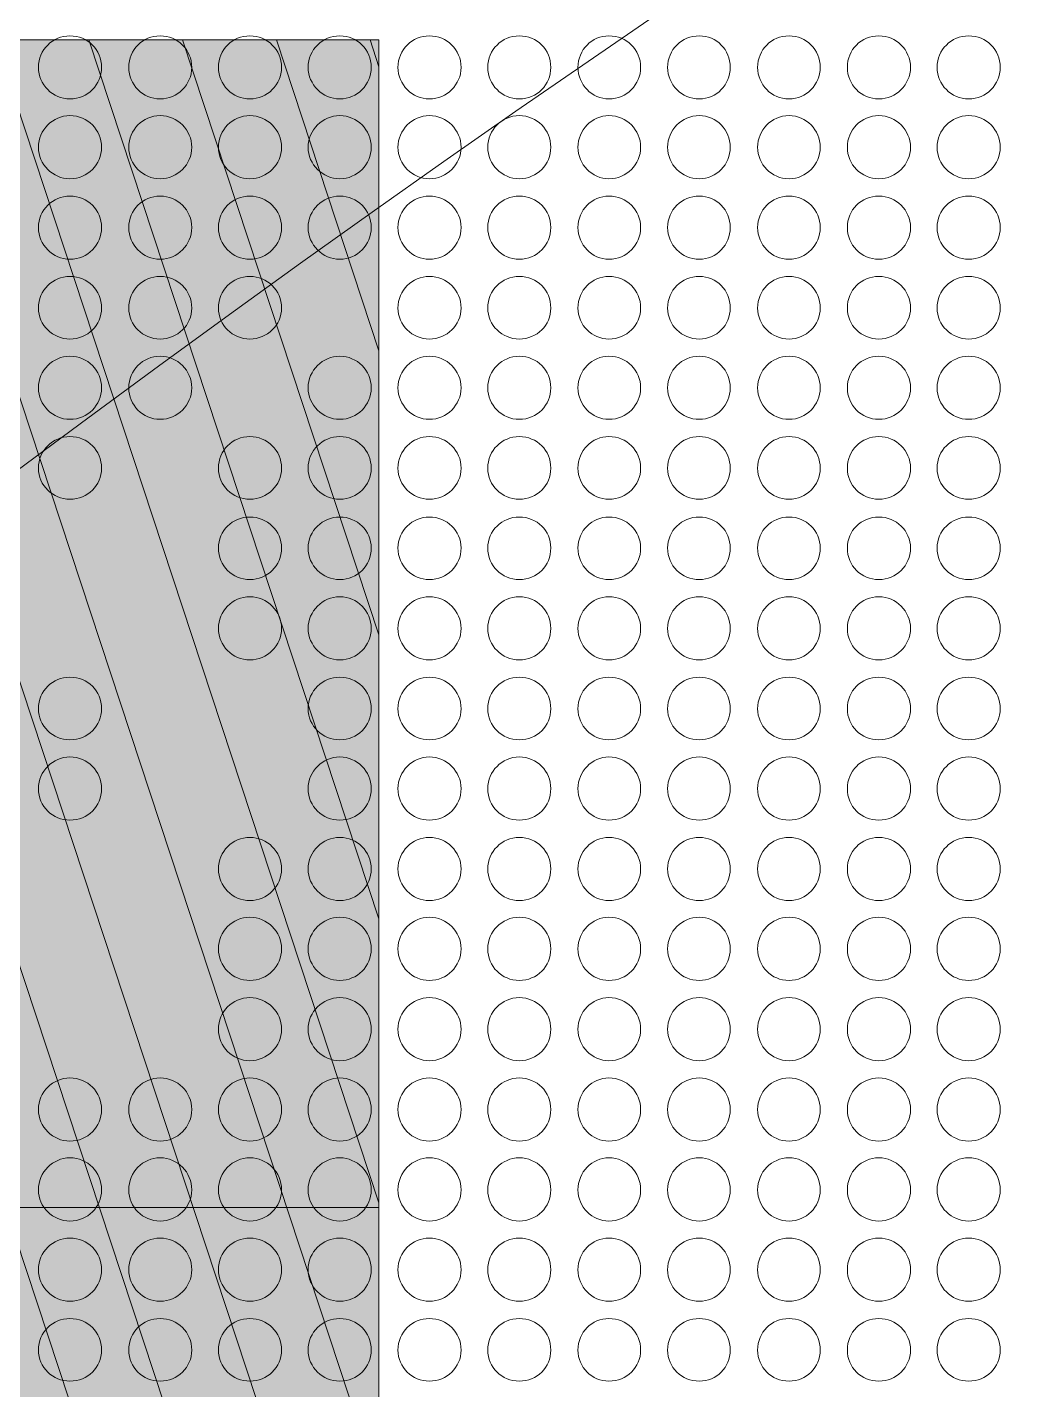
# Model space of a CAD drawing. Header units: inches. Extents: x 243 to 900, y -519 to -86.
# Drawn here: x 572.91 to 600.08, y -204.29 to -166.78 of the extents above; entities that cross this region are included whole.
import ezdxf

# ---------------------------------------------------------------- set-up
doc = ezdxf.new("R2010")
doc.units = ezdxf.units.IN
doc.header["$MEASUREMENT"] = 0
doc.layers.add('Layer 1', color=7, linetype='Continuous')

# ---------------------------------------------------------------- blocks, each defined once
blk = doc.blocks.new('block 3')
at = {"layer": 'Layer 1', "lineweight": 0}
blk.add_open_spline([(898.138, -484.267), (898.138, -494.991), (889.368, -503.763), (878.645, -503.763), (878.645, -503.763), (266.12, -503.763), (266.12, -503.763), (255.397, -503.763), (246.624, -494.991), (246.624, -484.267), (246.624, -484.267), (246.624, -108.507), (246.624, -108.507), (246.624, -97.783), (255.397, -89.011), (266.12, -89.011), (266.12, -89.011), (878.645, -89.011), (878.645, -89.011), (889.368, -89.011), (898.138, -97.783), (898.138, -108.507), (898.138, -108.507), (898.138, -484.267), (898.138, -484.267)], degree=3, knots=[0, 0, 0, 0, 1, 1, 1, 2, 2, 2, 3, 3, 3, 4, 4, 4, 5, 5, 5, 6, 6, 6, 7, 7, 7, 8, 8, 8, 8], dxfattribs=at)
blk = doc.blocks.new('block 2')
at = {"layer": 'Layer 1'}
blk.add_blockref('block 3', (0, 0), dxfattribs=at)
blk = doc.blocks.new('block 161')
at = {"layer": 'Layer 1', "lineweight": 0}
for points in [[(574.961, -167.885), (574.961, -168.358), (574.578, -168.754), (574.091, -168.754), (573.618, -168.754), (573.222, -168.358), (573.222, -167.885), (573.222, -167.399), (573.618, -167.017), (574.091, -167.017), (574.578, -167.017), (574.961, -167.399), (574.961, -167.885)], [(577.447, -167.885), (577.447, -168.358), (577.053, -168.754), (576.577, -168.754), (576.088, -168.754), (575.71, -168.358), (575.71, -167.885), (575.71, -167.399), (576.088, -167.017), (576.577, -167.017), (577.053, -167.017), (577.447, -167.399), (577.447, -167.885)], [(579.921, -167.885), (579.921, -168.358), (579.525, -168.754), (579.049, -168.754), (578.562, -168.754), (578.182, -168.358), (578.182, -167.885), (578.182, -167.399), (578.562, -167.017), (579.049, -167.017), (579.525, -167.017), (579.921, -167.399), (579.921, -167.885)], [(582.391, -167.885), (582.391, -168.358), (581.997, -168.754), (581.524, -168.754), (581.048, -168.754), (580.651, -168.358), (580.651, -167.885), (580.651, -167.399), (581.048, -167.017), (581.524, -167.017), (581.997, -167.017), (582.391, -167.399), (582.391, -167.885)], [(584.865, -167.885), (584.865, -168.358), (584.466, -168.754), (583.993, -168.754), (583.522, -168.754), (583.123, -168.358), (583.123, -167.885), (583.123, -167.399), (583.522, -167.017), (583.993, -167.017), (584.466, -167.017), (584.865, -167.399), (584.865, -167.885)], [(587.334, -167.885), (587.334, -168.358), (586.954, -168.754), (586.465, -168.754), (585.991, -168.754), (585.597, -168.358), (585.597, -167.885), (585.597, -167.399), (585.991, -167.017), (586.465, -167.017), (586.954, -167.017), (587.334, -167.399), (587.334, -167.885)], [(589.809, -167.885), (589.809, -168.358), (589.423, -168.754), (588.937, -168.754), (588.466, -168.754), (588.083, -168.358), (588.083, -167.885), (588.083, -167.399), (588.466, -167.017), (588.937, -167.017), (589.423, -167.017), (589.809, -167.399), (589.809, -167.885)], [(592.276, -167.885), (592.276, -168.358), (591.901, -168.754), (591.425, -168.754), (590.935, -168.754), (590.552, -168.358), (590.552, -167.885), (590.552, -167.399), (590.935, -167.017), (591.425, -167.017), (591.901, -167.017), (592.276, -167.399), (592.276, -167.885)], [(594.753, -167.885), (594.753, -168.358), (594.37, -168.754), (593.897, -168.754), (593.41, -168.754), (593.03, -168.358), (593.03, -167.885), (593.03, -167.399), (593.41, -167.017), (593.897, -167.017), (594.37, -167.017), (594.753, -167.399), (594.753, -167.885)], [(597.241, -167.885), (597.241, -168.358), (596.844, -168.754), (596.369, -168.754), (595.88, -168.754), (595.501, -168.358), (595.501, -167.885), (595.501, -167.399), (595.88, -167.017), (596.369, -167.017), (596.844, -167.017), (597.241, -167.399), (597.241, -167.885)], [(599.71, -167.885), (599.71, -168.358), (599.33, -168.754), (598.841, -168.754), (598.367, -168.754), (597.971, -168.358), (597.971, -167.885), (597.971, -167.399), (598.367, -167.017), (598.841, -167.017), (599.33, -167.017), (599.71, -167.399), (599.71, -167.885)]]:
    blk.add_open_spline(points, degree=3, knots=[0, 0, 0, 0, 1, 1, 1, 2, 2, 2, 3, 3, 3, 4, 4, 4, 4], dxfattribs=at)
blk = doc.blocks.new('block 162')
at = {"layer": 'Layer 1', "lineweight": 0}
for points in [[(574.961, -170.085), (574.961, -170.554), (574.578, -170.952), (574.091, -170.952), (573.618, -170.952), (573.222, -170.554), (573.222, -170.085), (573.222, -169.609), (573.618, -169.212), (574.091, -169.212), (574.578, -169.212), (574.961, -169.609), (574.961, -170.085)], [(577.447, -170.085), (577.447, -170.554), (577.053, -170.952), (576.577, -170.952), (576.088, -170.952), (575.71, -170.554), (575.71, -170.085), (575.71, -169.609), (576.088, -169.212), (576.577, -169.212), (577.053, -169.212), (577.447, -169.609), (577.447, -170.085)], [(579.921, -170.085), (579.921, -170.554), (579.525, -170.952), (579.049, -170.952), (578.562, -170.952), (578.182, -170.554), (578.182, -170.085), (578.182, -169.609), (578.562, -169.212), (579.049, -169.212), (579.525, -169.212), (579.921, -169.609), (579.921, -170.085)], [(582.391, -170.085), (582.391, -170.554), (581.997, -170.952), (581.524, -170.952), (581.048, -170.952), (580.651, -170.554), (580.651, -170.085), (580.651, -169.609), (581.048, -169.212), (581.524, -169.212), (581.997, -169.212), (582.391, -169.609), (582.391, -170.085)], [(584.865, -170.085), (584.865, -170.554), (584.466, -170.952), (583.993, -170.952), (583.522, -170.952), (583.123, -170.554), (583.123, -170.085), (583.123, -169.609), (583.522, -169.212), (583.993, -169.212), (584.466, -169.212), (584.865, -169.609), (584.865, -170.085)], [(587.334, -170.085), (587.334, -170.554), (586.954, -170.952), (586.465, -170.952), (585.991, -170.952), (585.597, -170.554), (585.597, -170.085), (585.597, -169.609), (585.991, -169.212), (586.465, -169.212), (586.954, -169.212), (587.334, -169.609), (587.334, -170.085)], [(589.809, -170.085), (589.809, -170.554), (589.423, -170.952), (588.937, -170.952), (588.466, -170.952), (588.083, -170.554), (588.083, -170.085), (588.083, -169.609), (588.466, -169.212), (588.937, -169.212), (589.423, -169.212), (589.809, -169.609), (589.809, -170.085)], [(592.276, -170.085), (592.276, -170.554), (591.901, -170.952), (591.425, -170.952), (590.935, -170.952), (590.552, -170.554), (590.552, -170.085), (590.552, -169.609), (590.935, -169.212), (591.425, -169.212), (591.901, -169.212), (592.276, -169.609), (592.276, -170.085)], [(594.753, -170.085), (594.753, -170.554), (594.37, -170.952), (593.897, -170.952), (593.41, -170.952), (593.03, -170.554), (593.03, -170.085), (593.03, -169.609), (593.41, -169.212), (593.897, -169.212), (594.37, -169.212), (594.753, -169.609), (594.753, -170.085)], [(597.241, -170.085), (597.241, -170.554), (596.844, -170.952), (596.369, -170.952), (595.88, -170.952), (595.501, -170.554), (595.501, -170.085), (595.501, -169.609), (595.88, -169.212), (596.369, -169.212), (596.844, -169.212), (597.241, -169.609), (597.241, -170.085)], [(599.71, -170.085), (599.71, -170.554), (599.33, -170.952), (598.841, -170.952), (598.367, -170.952), (597.971, -170.554), (597.971, -170.085), (597.971, -169.609), (598.367, -169.212), (598.841, -169.212), (599.33, -169.212), (599.71, -169.609), (599.71, -170.085)]]:
    blk.add_open_spline(points, degree=3, knots=[0, 0, 0, 0, 1, 1, 1, 2, 2, 2, 3, 3, 3, 4, 4, 4, 4], dxfattribs=at)
blk = doc.blocks.new('block 163')
at = {"layer": 'Layer 1', "lineweight": 0}
for points in [[(574.961, -172.295), (574.961, -172.771), (574.578, -173.166), (574.091, -173.166), (573.618, -173.166), (573.222, -172.771), (573.222, -172.295), (573.222, -171.807), (573.618, -171.427), (574.091, -171.427), (574.578, -171.427), (574.961, -171.807), (574.961, -172.295)], [(577.447, -172.295), (577.447, -172.771), (577.053, -173.166), (576.577, -173.166), (576.088, -173.166), (575.71, -172.771), (575.71, -172.295), (575.71, -171.807), (576.088, -171.427), (576.577, -171.427), (577.053, -171.427), (577.447, -171.807), (577.447, -172.295)], [(579.921, -172.295), (579.921, -172.771), (579.525, -173.166), (579.049, -173.166), (578.562, -173.166), (578.182, -172.771), (578.182, -172.295), (578.182, -171.807), (578.562, -171.427), (579.049, -171.427), (579.525, -171.427), (579.921, -171.807), (579.921, -172.295)], [(582.391, -172.295), (582.391, -172.771), (581.997, -173.166), (581.524, -173.166), (581.048, -173.166), (580.651, -172.771), (580.651, -172.295), (580.651, -171.807), (581.048, -171.427), (581.524, -171.427), (581.997, -171.427), (582.391, -171.807), (582.391, -172.295)], [(584.865, -172.295), (584.865, -172.771), (584.466, -173.166), (583.993, -173.166), (583.522, -173.166), (583.123, -172.771), (583.123, -172.295), (583.123, -171.807), (583.522, -171.427), (583.993, -171.427), (584.466, -171.427), (584.865, -171.807), (584.865, -172.295)], [(587.334, -172.295), (587.334, -172.771), (586.954, -173.166), (586.465, -173.166), (585.991, -173.166), (585.597, -172.771), (585.597, -172.295), (585.597, -171.807), (585.991, -171.427), (586.465, -171.427), (586.954, -171.427), (587.334, -171.807), (587.334, -172.295)], [(589.809, -172.295), (589.809, -172.771), (589.423, -173.166), (588.937, -173.166), (588.466, -173.166), (588.083, -172.771), (588.083, -172.295), (588.083, -171.807), (588.466, -171.427), (588.937, -171.427), (589.423, -171.427), (589.809, -171.807), (589.809, -172.295)], [(592.276, -172.295), (592.276, -172.771), (591.901, -173.166), (591.425, -173.166), (590.935, -173.166), (590.552, -172.771), (590.552, -172.295), (590.552, -171.807), (590.935, -171.427), (591.425, -171.427), (591.901, -171.427), (592.276, -171.807), (592.276, -172.295)], [(594.753, -172.295), (594.753, -172.771), (594.37, -173.166), (593.897, -173.166), (593.41, -173.166), (593.03, -172.771), (593.03, -172.295), (593.03, -171.807), (593.41, -171.427), (593.897, -171.427), (594.37, -171.427), (594.753, -171.807), (594.753, -172.295)], [(597.241, -172.295), (597.241, -172.771), (596.844, -173.166), (596.369, -173.166), (595.88, -173.166), (595.501, -172.771), (595.501, -172.295), (595.501, -171.807), (595.88, -171.427), (596.369, -171.427), (596.844, -171.427), (597.241, -171.807), (597.241, -172.295)], [(599.71, -172.295), (599.71, -172.771), (599.33, -173.166), (598.841, -173.166), (598.367, -173.166), (597.971, -172.771), (597.971, -172.295), (597.971, -171.807), (598.367, -171.427), (598.841, -171.427), (599.33, -171.427), (599.71, -171.807), (599.71, -172.295)]]:
    blk.add_open_spline(points, degree=3, knots=[0, 0, 0, 0, 1, 1, 1, 2, 2, 2, 3, 3, 3, 4, 4, 4, 4], dxfattribs=at)
blk = doc.blocks.new('block 164')
at = {"layer": 'Layer 1', "lineweight": 0}
for points in [[(574.961, -174.509), (574.961, -174.981), (574.578, -175.363), (574.091, -175.363), (573.618, -175.363), (573.222, -174.981), (573.222, -174.509), (573.222, -174.021), (573.618, -173.639), (574.091, -173.639), (574.578, -173.639), (574.961, -174.021), (574.961, -174.509)], [(577.447, -174.509), (577.447, -174.981), (577.053, -175.363), (576.577, -175.363), (576.088, -175.363), (575.71, -174.981), (575.71, -174.509), (575.71, -174.021), (576.088, -173.639), (576.577, -173.639), (577.053, -173.639), (577.447, -174.021), (577.447, -174.509)], [(579.921, -174.509), (579.921, -174.981), (579.525, -175.363), (579.049, -175.363), (578.562, -175.363), (578.182, -174.981), (578.182, -174.509), (578.182, -174.021), (578.562, -173.639), (579.049, -173.639), (579.525, -173.639), (579.921, -174.021), (579.921, -174.509)], [(584.865, -174.509), (584.865, -174.981), (584.466, -175.363), (583.993, -175.363), (583.522, -175.363), (583.123, -174.981), (583.123, -174.509), (583.123, -174.021), (583.522, -173.639), (583.993, -173.639), (584.466, -173.639), (584.865, -174.021), (584.865, -174.509)], [(587.334, -174.509), (587.334, -174.981), (586.954, -175.363), (586.465, -175.363), (585.991, -175.363), (585.597, -174.981), (585.597, -174.509), (585.597, -174.021), (585.991, -173.639), (586.465, -173.639), (586.954, -173.639), (587.334, -174.021), (587.334, -174.509)], [(589.809, -174.509), (589.809, -174.981), (589.423, -175.363), (588.937, -175.363), (588.466, -175.363), (588.083, -174.981), (588.083, -174.509), (588.083, -174.021), (588.466, -173.639), (588.937, -173.639), (589.423, -173.639), (589.809, -174.021), (589.809, -174.509)], [(592.276, -174.509), (592.276, -174.981), (591.901, -175.363), (591.425, -175.363), (590.935, -175.363), (590.552, -174.981), (590.552, -174.509), (590.552, -174.021), (590.935, -173.639), (591.425, -173.639), (591.901, -173.639), (592.276, -174.021), (592.276, -174.509)], [(594.753, -174.509), (594.753, -174.981), (594.37, -175.363), (593.897, -175.363), (593.41, -175.363), (593.03, -174.981), (593.03, -174.509), (593.03, -174.021), (593.41, -173.639), (593.897, -173.639), (594.37, -173.639), (594.753, -174.021), (594.753, -174.509)], [(597.241, -174.509), (597.241, -174.981), (596.844, -175.363), (596.369, -175.363), (595.88, -175.363), (595.501, -174.981), (595.501, -174.509), (595.501, -174.021), (595.88, -173.639), (596.369, -173.639), (596.844, -173.639), (597.241, -174.021), (597.241, -174.509)], [(599.71, -174.509), (599.71, -174.981), (599.33, -175.363), (598.841, -175.363), (598.367, -175.363), (597.971, -174.981), (597.971, -174.509), (597.971, -174.021), (598.367, -173.639), (598.841, -173.639), (599.33, -173.639), (599.71, -174.021), (599.71, -174.509)]]:
    blk.add_open_spline(points, degree=3, knots=[0, 0, 0, 0, 1, 1, 1, 2, 2, 2, 3, 3, 3, 4, 4, 4, 4], dxfattribs=at)
blk = doc.blocks.new('block 165')
at = {"layer": 'Layer 1', "lineweight": 0}
for points in [[(574.961, -176.706), (574.961, -177.178), (574.578, -177.573), (574.091, -177.573), (573.618, -177.573), (573.222, -177.178), (573.222, -176.706), (573.222, -176.232), (573.618, -175.835), (574.091, -175.835), (574.578, -175.835), (574.961, -176.232), (574.961, -176.706)], [(577.447, -176.706), (577.447, -177.178), (577.053, -177.573), (576.577, -177.573), (576.088, -177.573), (575.71, -177.178), (575.71, -176.706), (575.71, -176.232), (576.088, -175.835), (576.577, -175.835), (577.053, -175.835), (577.447, -176.232), (577.447, -176.706)], [(582.391, -176.706), (582.391, -177.178), (581.997, -177.573), (581.524, -177.573), (581.048, -177.573), (580.651, -177.178), (580.651, -176.706), (580.651, -176.232), (581.048, -175.835), (581.524, -175.835), (581.997, -175.835), (582.391, -176.232), (582.391, -176.706)], [(584.865, -176.706), (584.865, -177.178), (584.466, -177.573), (583.993, -177.573), (583.522, -177.573), (583.123, -177.178), (583.123, -176.706), (583.123, -176.232), (583.522, -175.835), (583.993, -175.835), (584.466, -175.835), (584.865, -176.232), (584.865, -176.706)], [(587.334, -176.706), (587.334, -177.178), (586.954, -177.573), (586.465, -177.573), (585.991, -177.573), (585.597, -177.178), (585.597, -176.706), (585.597, -176.232), (585.991, -175.835), (586.465, -175.835), (586.954, -175.835), (587.334, -176.232), (587.334, -176.706)], [(589.809, -176.706), (589.809, -177.178), (589.423, -177.573), (588.937, -177.573), (588.466, -177.573), (588.083, -177.178), (588.083, -176.706), (588.083, -176.232), (588.466, -175.835), (588.937, -175.835), (589.423, -175.835), (589.809, -176.232), (589.809, -176.706)], [(592.276, -176.706), (592.276, -177.178), (591.901, -177.573), (591.425, -177.573), (590.935, -177.573), (590.552, -177.178), (590.552, -176.706), (590.552, -176.232), (590.935, -175.835), (591.425, -175.835), (591.901, -175.835), (592.276, -176.232), (592.276, -176.706)], [(594.753, -176.706), (594.753, -177.178), (594.37, -177.573), (593.897, -177.573), (593.41, -177.573), (593.03, -177.178), (593.03, -176.706), (593.03, -176.232), (593.41, -175.835), (593.897, -175.835), (594.37, -175.835), (594.753, -176.232), (594.753, -176.706)], [(597.241, -176.706), (597.241, -177.178), (596.844, -177.573), (596.369, -177.573), (595.88, -177.573), (595.501, -177.178), (595.501, -176.706), (595.501, -176.232), (595.88, -175.835), (596.369, -175.835), (596.844, -175.835), (597.241, -176.232), (597.241, -176.706)], [(599.71, -176.706), (599.71, -177.178), (599.33, -177.573), (598.841, -177.573), (598.367, -177.573), (597.971, -177.178), (597.971, -176.706), (597.971, -176.232), (598.367, -175.835), (598.841, -175.835), (599.33, -175.835), (599.71, -176.232), (599.71, -176.706)]]:
    blk.add_open_spline(points, degree=3, knots=[0, 0, 0, 0, 1, 1, 1, 2, 2, 2, 3, 3, 3, 4, 4, 4, 4], dxfattribs=at)
blk = doc.blocks.new('block 166')
at = {"layer": 'Layer 1', "lineweight": 0}
for points in [[(574.961, -178.917), (574.961, -179.393), (574.578, -179.773), (574.091, -179.773), (573.618, -179.773), (573.222, -179.393), (573.222, -178.917), (573.222, -178.429), (573.618, -178.048), (574.091, -178.048), (574.578, -178.048), (574.961, -178.429), (574.961, -178.917)], [(579.921, -178.917), (579.921, -179.393), (579.525, -179.773), (579.049, -179.773), (578.562, -179.773), (578.182, -179.393), (578.182, -178.917), (578.182, -178.429), (578.562, -178.048), (579.049, -178.048), (579.525, -178.048), (579.921, -178.429), (579.921, -178.917)], [(582.391, -178.917), (582.391, -179.393), (581.997, -179.773), (581.524, -179.773), (581.048, -179.773), (580.651, -179.393), (580.651, -178.917), (580.651, -178.429), (581.048, -178.048), (581.524, -178.048), (581.997, -178.048), (582.391, -178.429), (582.391, -178.917)], [(584.865, -178.917), (584.865, -179.393), (584.466, -179.773), (583.993, -179.773), (583.522, -179.773), (583.123, -179.393), (583.123, -178.917), (583.123, -178.429), (583.522, -178.048), (583.993, -178.048), (584.466, -178.048), (584.865, -178.429), (584.865, -178.917)], [(587.334, -178.917), (587.334, -179.393), (586.954, -179.773), (586.465, -179.773), (585.991, -179.773), (585.597, -179.393), (585.597, -178.917), (585.597, -178.429), (585.991, -178.048), (586.465, -178.048), (586.954, -178.048), (587.334, -178.429), (587.334, -178.917)], [(589.809, -178.917), (589.809, -179.393), (589.423, -179.773), (588.937, -179.773), (588.466, -179.773), (588.083, -179.393), (588.083, -178.917), (588.083, -178.429), (588.466, -178.048), (588.937, -178.048), (589.423, -178.048), (589.809, -178.429), (589.809, -178.917)], [(592.276, -178.917), (592.276, -179.393), (591.901, -179.773), (591.425, -179.773), (590.935, -179.773), (590.552, -179.393), (590.552, -178.917), (590.552, -178.429), (590.935, -178.048), (591.425, -178.048), (591.901, -178.048), (592.276, -178.429), (592.276, -178.917)], [(594.753, -178.917), (594.753, -179.393), (594.37, -179.773), (593.897, -179.773), (593.41, -179.773), (593.03, -179.393), (593.03, -178.917), (593.03, -178.429), (593.41, -178.048), (593.897, -178.048), (594.37, -178.048), (594.753, -178.429), (594.753, -178.917)], [(597.241, -178.917), (597.241, -179.393), (596.844, -179.773), (596.369, -179.773), (595.88, -179.773), (595.501, -179.393), (595.501, -178.917), (595.501, -178.429), (595.88, -178.048), (596.369, -178.048), (596.844, -178.048), (597.241, -178.429), (597.241, -178.917)], [(599.71, -178.917), (599.71, -179.393), (599.33, -179.773), (598.841, -179.773), (598.367, -179.773), (597.971, -179.393), (597.971, -178.917), (597.971, -178.429), (598.367, -178.048), (598.841, -178.048), (599.33, -178.048), (599.71, -178.429), (599.71, -178.917)]]:
    blk.add_open_spline(points, degree=3, knots=[0, 0, 0, 0, 1, 1, 1, 2, 2, 2, 3, 3, 3, 4, 4, 4, 4], dxfattribs=at)
blk = doc.blocks.new('block 167')
at = {"layer": 'Layer 1', "lineweight": 0}
for points in [[(579.921, -181.115), (579.921, -181.604), (579.525, -181.985), (579.049, -181.985), (578.562, -181.985), (578.182, -181.604), (578.182, -181.115), (578.182, -180.643), (578.562, -180.262), (579.049, -180.262), (579.525, -180.262), (579.921, -180.643), (579.921, -181.115)], [(582.391, -181.115), (582.391, -181.604), (581.997, -181.985), (581.524, -181.985), (581.048, -181.985), (580.651, -181.604), (580.651, -181.115), (580.651, -180.643), (581.048, -180.262), (581.524, -180.262), (581.997, -180.262), (582.391, -180.643), (582.391, -181.115)], [(584.865, -181.115), (584.865, -181.604), (584.466, -181.985), (583.993, -181.985), (583.522, -181.985), (583.123, -181.604), (583.123, -181.115), (583.123, -180.643), (583.522, -180.262), (583.993, -180.262), (584.466, -180.262), (584.865, -180.643), (584.865, -181.115)], [(587.334, -181.115), (587.334, -181.604), (586.954, -181.985), (586.465, -181.985), (585.991, -181.985), (585.597, -181.604), (585.597, -181.115), (585.597, -180.643), (585.991, -180.262), (586.465, -180.262), (586.954, -180.262), (587.334, -180.643), (587.334, -181.115)], [(589.809, -181.115), (589.809, -181.604), (589.423, -181.985), (588.937, -181.985), (588.466, -181.985), (588.083, -181.604), (588.083, -181.115), (588.083, -180.643), (588.466, -180.262), (588.937, -180.262), (589.423, -180.262), (589.809, -180.643), (589.809, -181.115)], [(592.276, -181.115), (592.276, -181.604), (591.901, -181.985), (591.425, -181.985), (590.935, -181.985), (590.552, -181.604), (590.552, -181.115), (590.552, -180.643), (590.935, -180.262), (591.425, -180.262), (591.901, -180.262), (592.276, -180.643), (592.276, -181.115)], [(594.753, -181.115), (594.753, -181.604), (594.37, -181.985), (593.897, -181.985), (593.41, -181.985), (593.03, -181.604), (593.03, -181.115), (593.03, -180.643), (593.41, -180.262), (593.897, -180.262), (594.37, -180.262), (594.753, -180.643), (594.753, -181.115)], [(597.241, -181.115), (597.241, -181.604), (596.844, -181.985), (596.369, -181.985), (595.88, -181.985), (595.501, -181.604), (595.501, -181.115), (595.501, -180.643), (595.88, -180.262), (596.369, -180.262), (596.844, -180.262), (597.241, -180.643), (597.241, -181.115)], [(599.71, -181.115), (599.71, -181.604), (599.33, -181.985), (598.841, -181.985), (598.367, -181.985), (597.971, -181.604), (597.971, -181.115), (597.971, -180.643), (598.367, -180.262), (598.841, -180.262), (599.33, -180.262), (599.71, -180.643), (599.71, -181.115)]]:
    blk.add_open_spline(points, degree=3, knots=[0, 0, 0, 0, 1, 1, 1, 2, 2, 2, 3, 3, 3, 4, 4, 4, 4], dxfattribs=at)
blk = doc.blocks.new('block 168')
at = {"layer": 'Layer 1', "lineweight": 0}
for points in [[(579.921, -183.331), (579.921, -183.8), (579.525, -184.196), (579.049, -184.196), (578.562, -184.196), (578.182, -183.8), (578.182, -183.331), (578.182, -182.855), (578.562, -182.457), (579.049, -182.457), (579.525, -182.457), (579.921, -182.855), (579.921, -183.331)], [(582.391, -183.331), (582.391, -183.8), (581.997, -184.196), (581.524, -184.196), (581.048, -184.196), (580.651, -183.8), (580.651, -183.331), (580.651, -182.855), (581.048, -182.457), (581.524, -182.457), (581.997, -182.457), (582.391, -182.855), (582.391, -183.331)], [(584.865, -183.331), (584.865, -183.8), (584.466, -184.196), (583.993, -184.196), (583.522, -184.196), (583.123, -183.8), (583.123, -183.331), (583.123, -182.855), (583.522, -182.457), (583.993, -182.457), (584.466, -182.457), (584.865, -182.855), (584.865, -183.331)], [(587.334, -183.331), (587.334, -183.8), (586.954, -184.196), (586.465, -184.196), (585.991, -184.196), (585.597, -183.8), (585.597, -183.331), (585.597, -182.855), (585.991, -182.457), (586.465, -182.457), (586.954, -182.457), (587.334, -182.855), (587.334, -183.331)], [(589.809, -183.331), (589.809, -183.8), (589.423, -184.196), (588.937, -184.196), (588.466, -184.196), (588.083, -183.8), (588.083, -183.331), (588.083, -182.855), (588.466, -182.457), (588.937, -182.457), (589.423, -182.457), (589.809, -182.855), (589.809, -183.331)], [(592.276, -183.331), (592.276, -183.8), (591.901, -184.196), (591.425, -184.196), (590.935, -184.196), (590.552, -183.8), (590.552, -183.331), (590.552, -182.855), (590.935, -182.457), (591.425, -182.457), (591.901, -182.457), (592.276, -182.855), (592.276, -183.331)], [(594.753, -183.331), (594.753, -183.8), (594.37, -184.196), (593.897, -184.196), (593.41, -184.196), (593.03, -183.8), (593.03, -183.331), (593.03, -182.855), (593.41, -182.457), (593.897, -182.457), (594.37, -182.457), (594.753, -182.855), (594.753, -183.331)], [(597.241, -183.331), (597.241, -183.8), (596.844, -184.196), (596.369, -184.196), (595.88, -184.196), (595.501, -183.8), (595.501, -183.331), (595.501, -182.855), (595.88, -182.457), (596.369, -182.457), (596.844, -182.457), (597.241, -182.855), (597.241, -183.331)], [(599.71, -183.331), (599.71, -183.8), (599.33, -184.196), (598.841, -184.196), (598.367, -184.196), (597.971, -183.8), (597.971, -183.331), (597.971, -182.855), (598.367, -182.457), (598.841, -182.457), (599.33, -182.457), (599.71, -182.855), (599.71, -183.331)]]:
    blk.add_open_spline(points, degree=3, knots=[0, 0, 0, 0, 1, 1, 1, 2, 2, 2, 3, 3, 3, 4, 4, 4, 4], dxfattribs=at)
blk = doc.blocks.new('block 169')
at = {"layer": 'Layer 1', "lineweight": 0}
for points in [[(574.961, -185.539), (574.961, -186.015), (574.578, -186.395), (574.091, -186.395), (573.618, -186.395), (573.222, -186.015), (573.222, -185.539), (573.222, -185.053), (573.618, -184.672), (574.091, -184.672), (574.578, -184.672), (574.961, -185.053), (574.961, -185.539)], [(582.391, -185.539), (582.391, -186.015), (581.997, -186.395), (581.524, -186.395), (581.048, -186.395), (580.651, -186.015), (580.651, -185.539), (580.651, -185.053), (581.048, -184.672), (581.524, -184.672), (581.997, -184.672), (582.391, -185.053), (582.391, -185.539)], [(584.865, -185.539), (584.865, -186.015), (584.466, -186.395), (583.993, -186.395), (583.522, -186.395), (583.123, -186.015), (583.123, -185.539), (583.123, -185.053), (583.522, -184.672), (583.993, -184.672), (584.466, -184.672), (584.865, -185.053), (584.865, -185.539)], [(587.334, -185.539), (587.334, -186.015), (586.954, -186.395), (586.465, -186.395), (585.991, -186.395), (585.597, -186.015), (585.597, -185.539), (585.597, -185.053), (585.991, -184.672), (586.465, -184.672), (586.954, -184.672), (587.334, -185.053), (587.334, -185.539)], [(589.809, -185.539), (589.809, -186.015), (589.423, -186.395), (588.937, -186.395), (588.466, -186.395), (588.083, -186.015), (588.083, -185.539), (588.083, -185.053), (588.466, -184.672), (588.937, -184.672), (589.423, -184.672), (589.809, -185.053), (589.809, -185.539)], [(592.276, -185.539), (592.276, -186.015), (591.901, -186.395), (591.425, -186.395), (590.935, -186.395), (590.552, -186.015), (590.552, -185.539), (590.552, -185.053), (590.935, -184.672), (591.425, -184.672), (591.901, -184.672), (592.276, -185.053), (592.276, -185.539)], [(594.753, -185.539), (594.753, -186.015), (594.37, -186.395), (593.897, -186.395), (593.41, -186.395), (593.03, -186.015), (593.03, -185.539), (593.03, -185.053), (593.41, -184.672), (593.897, -184.672), (594.37, -184.672), (594.753, -185.053), (594.753, -185.539)], [(597.241, -185.539), (597.241, -186.015), (596.844, -186.395), (596.369, -186.395), (595.88, -186.395), (595.501, -186.015), (595.501, -185.539), (595.501, -185.053), (595.88, -184.672), (596.369, -184.672), (596.844, -184.672), (597.241, -185.053), (597.241, -185.539)], [(599.71, -185.539), (599.71, -186.015), (599.33, -186.395), (598.841, -186.395), (598.367, -186.395), (597.971, -186.015), (597.971, -185.539), (597.971, -185.053), (598.367, -184.672), (598.841, -184.672), (599.33, -184.672), (599.71, -185.053), (599.71, -185.539)]]:
    blk.add_open_spline(points, degree=3, knots=[0, 0, 0, 0, 1, 1, 1, 2, 2, 2, 3, 3, 3, 4, 4, 4, 4], dxfattribs=at)
blk = doc.blocks.new('block 170')
at = {"layer": 'Layer 1', "lineweight": 0}
for points in [[(574.961, -187.738), (574.961, -188.227), (574.578, -188.606), (574.091, -188.606), (573.618, -188.606), (573.222, -188.227), (573.222, -187.738), (573.222, -187.265), (573.618, -186.868), (574.091, -186.868), (574.578, -186.868), (574.961, -187.265), (574.961, -187.738)], [(582.391, -187.738), (582.391, -188.227), (581.997, -188.606), (581.524, -188.606), (581.048, -188.606), (580.651, -188.227), (580.651, -187.738), (580.651, -187.265), (581.048, -186.868), (581.524, -186.868), (581.997, -186.868), (582.391, -187.265), (582.391, -187.738)], [(584.865, -187.738), (584.865, -188.227), (584.466, -188.606), (583.993, -188.606), (583.522, -188.606), (583.123, -188.227), (583.123, -187.738), (583.123, -187.265), (583.522, -186.868), (583.993, -186.868), (584.466, -186.868), (584.865, -187.265), (584.865, -187.738)], [(587.334, -187.738), (587.334, -188.227), (586.954, -188.606), (586.465, -188.606), (585.991, -188.606), (585.597, -188.227), (585.597, -187.738), (585.597, -187.265), (585.991, -186.868), (586.465, -186.868), (586.954, -186.868), (587.334, -187.265), (587.334, -187.738)], [(589.809, -187.738), (589.809, -188.227), (589.423, -188.606), (588.937, -188.606), (588.466, -188.606), (588.083, -188.227), (588.083, -187.738), (588.083, -187.265), (588.466, -186.868), (588.937, -186.868), (589.423, -186.868), (589.809, -187.265), (589.809, -187.738)], [(592.276, -187.738), (592.276, -188.227), (591.901, -188.606), (591.425, -188.606), (590.935, -188.606), (590.552, -188.227), (590.552, -187.738), (590.552, -187.265), (590.935, -186.868), (591.425, -186.868), (591.901, -186.868), (592.276, -187.265), (592.276, -187.738)], [(594.753, -187.738), (594.753, -188.227), (594.37, -188.606), (593.897, -188.606), (593.41, -188.606), (593.03, -188.227), (593.03, -187.738), (593.03, -187.265), (593.41, -186.868), (593.897, -186.868), (594.37, -186.868), (594.753, -187.265), (594.753, -187.738)], [(597.241, -187.738), (597.241, -188.227), (596.844, -188.606), (596.369, -188.606), (595.88, -188.606), (595.501, -188.227), (595.501, -187.738), (595.501, -187.265), (595.88, -186.868), (596.369, -186.868), (596.844, -186.868), (597.241, -187.265), (597.241, -187.738)], [(599.71, -187.738), (599.71, -188.227), (599.33, -188.606), (598.841, -188.606), (598.367, -188.606), (597.971, -188.227), (597.971, -187.738), (597.971, -187.265), (598.367, -186.868), (598.841, -186.868), (599.33, -186.868), (599.71, -187.265), (599.71, -187.738)]]:
    blk.add_open_spline(points, degree=3, knots=[0, 0, 0, 0, 1, 1, 1, 2, 2, 2, 3, 3, 3, 4, 4, 4, 4], dxfattribs=at)
blk = doc.blocks.new('block 171')
at = {"layer": 'Layer 1', "lineweight": 0}
for points in [[(579.921, -189.949), (579.921, -190.424), (579.525, -190.821), (579.049, -190.821), (578.562, -190.821), (578.182, -190.424), (578.182, -189.949), (578.182, -189.477), (578.562, -189.081), (579.049, -189.081), (579.525, -189.081), (579.921, -189.477), (579.921, -189.949)], [(582.391, -189.949), (582.391, -190.424), (581.997, -190.821), (581.524, -190.821), (581.048, -190.821), (580.651, -190.424), (580.651, -189.949), (580.651, -189.477), (581.048, -189.081), (581.524, -189.081), (581.997, -189.081), (582.391, -189.477), (582.391, -189.949)], [(584.865, -189.949), (584.865, -190.424), (584.466, -190.821), (583.993, -190.821), (583.522, -190.821), (583.123, -190.424), (583.123, -189.949), (583.123, -189.477), (583.522, -189.081), (583.993, -189.081), (584.466, -189.081), (584.865, -189.477), (584.865, -189.949)], [(587.334, -189.949), (587.334, -190.424), (586.954, -190.821), (586.465, -190.821), (585.991, -190.821), (585.597, -190.424), (585.597, -189.949), (585.597, -189.477), (585.991, -189.081), (586.465, -189.081), (586.954, -189.081), (587.334, -189.477), (587.334, -189.949)], [(589.809, -189.949), (589.809, -190.424), (589.423, -190.821), (588.937, -190.821), (588.466, -190.821), (588.083, -190.424), (588.083, -189.949), (588.083, -189.477), (588.466, -189.081), (588.937, -189.081), (589.423, -189.081), (589.809, -189.477), (589.809, -189.949)], [(592.276, -189.949), (592.276, -190.424), (591.901, -190.821), (591.425, -190.821), (590.935, -190.821), (590.552, -190.424), (590.552, -189.949), (590.552, -189.477), (590.935, -189.081), (591.425, -189.081), (591.901, -189.081), (592.276, -189.477), (592.276, -189.949)], [(594.753, -189.949), (594.753, -190.424), (594.37, -190.821), (593.897, -190.821), (593.41, -190.821), (593.03, -190.424), (593.03, -189.949), (593.03, -189.477), (593.41, -189.081), (593.897, -189.081), (594.37, -189.081), (594.753, -189.477), (594.753, -189.949)], [(597.241, -189.949), (597.241, -190.424), (596.844, -190.821), (596.369, -190.821), (595.88, -190.821), (595.501, -190.424), (595.501, -189.949), (595.501, -189.477), (595.88, -189.081), (596.369, -189.081), (596.844, -189.081), (597.241, -189.477), (597.241, -189.949)], [(599.71, -189.949), (599.71, -190.424), (599.33, -190.821), (598.841, -190.821), (598.367, -190.821), (597.971, -190.424), (597.971, -189.949), (597.971, -189.477), (598.367, -189.081), (598.841, -189.081), (599.33, -189.081), (599.71, -189.477), (599.71, -189.949)]]:
    blk.add_open_spline(points, degree=3, knots=[0, 0, 0, 0, 1, 1, 1, 2, 2, 2, 3, 3, 3, 4, 4, 4, 4], dxfattribs=at)
blk = doc.blocks.new('block 172')
at = {"layer": 'Layer 1', "lineweight": 0}
for points in [[(579.921, -192.146), (579.921, -192.638), (579.525, -193.019), (579.049, -193.019), (578.562, -193.019), (578.182, -192.638), (578.182, -192.146), (578.182, -191.676), (578.562, -191.279), (579.049, -191.279), (579.525, -191.279), (579.921, -191.676), (579.921, -192.146)], [(582.391, -192.146), (582.391, -192.638), (581.997, -193.019), (581.524, -193.019), (581.048, -193.019), (580.651, -192.638), (580.651, -192.146), (580.651, -191.676), (581.048, -191.279), (581.524, -191.279), (581.997, -191.279), (582.391, -191.676), (582.391, -192.146)], [(584.865, -192.146), (584.865, -192.638), (584.466, -193.019), (583.993, -193.019), (583.522, -193.019), (583.123, -192.638), (583.123, -192.146), (583.123, -191.676), (583.522, -191.279), (583.993, -191.279), (584.466, -191.279), (584.865, -191.676), (584.865, -192.146)], [(587.334, -192.146), (587.334, -192.638), (586.954, -193.019), (586.465, -193.019), (585.991, -193.019), (585.597, -192.638), (585.597, -192.146), (585.597, -191.676), (585.991, -191.279), (586.465, -191.279), (586.954, -191.279), (587.334, -191.676), (587.334, -192.146)], [(589.809, -192.146), (589.809, -192.638), (589.423, -193.019), (588.937, -193.019), (588.466, -193.019), (588.083, -192.638), (588.083, -192.146), (588.083, -191.676), (588.466, -191.279), (588.937, -191.279), (589.423, -191.279), (589.809, -191.676), (589.809, -192.146)], [(592.276, -192.146), (592.276, -192.638), (591.901, -193.019), (591.425, -193.019), (590.935, -193.019), (590.552, -192.638), (590.552, -192.146), (590.552, -191.676), (590.935, -191.279), (591.425, -191.279), (591.901, -191.279), (592.276, -191.676), (592.276, -192.146)], [(594.753, -192.146), (594.753, -192.638), (594.37, -193.019), (593.897, -193.019), (593.41, -193.019), (593.03, -192.638), (593.03, -192.146), (593.03, -191.676), (593.41, -191.279), (593.897, -191.279), (594.37, -191.279), (594.753, -191.676), (594.753, -192.146)], [(597.241, -192.146), (597.241, -192.638), (596.844, -193.019), (596.369, -193.019), (595.88, -193.019), (595.501, -192.638), (595.501, -192.146), (595.501, -191.676), (595.88, -191.279), (596.369, -191.279), (596.844, -191.279), (597.241, -191.676), (597.241, -192.146)], [(599.71, -192.146), (599.71, -192.638), (599.33, -193.019), (598.841, -193.019), (598.367, -193.019), (597.971, -192.638), (597.971, -192.146), (597.971, -191.676), (598.367, -191.279), (598.841, -191.279), (599.33, -191.279), (599.71, -191.676), (599.71, -192.146)]]:
    blk.add_open_spline(points, degree=3, knots=[0, 0, 0, 0, 1, 1, 1, 2, 2, 2, 3, 3, 3, 4, 4, 4, 4], dxfattribs=at)
blk = doc.blocks.new('block 173')
at = {"layer": 'Layer 1', "lineweight": 0}
for points in [[(579.921, -194.362), (579.921, -194.834), (579.525, -195.231), (579.049, -195.231), (578.562, -195.231), (578.182, -194.834), (578.182, -194.362), (578.182, -193.887), (578.562, -193.492), (579.049, -193.492), (579.525, -193.492), (579.921, -193.887), (579.921, -194.362)], [(582.391, -194.362), (582.391, -194.834), (581.997, -195.231), (581.524, -195.231), (581.048, -195.231), (580.651, -194.834), (580.651, -194.362), (580.651, -193.887), (581.048, -193.492), (581.524, -193.492), (581.997, -193.492), (582.391, -193.887), (582.391, -194.362)], [(584.865, -194.362), (584.865, -194.834), (584.466, -195.231), (583.993, -195.231), (583.522, -195.231), (583.123, -194.834), (583.123, -194.362), (583.123, -193.887), (583.522, -193.492), (583.993, -193.492), (584.466, -193.492), (584.865, -193.887), (584.865, -194.362)], [(587.334, -194.362), (587.334, -194.834), (586.954, -195.231), (586.465, -195.231), (585.991, -195.231), (585.597, -194.834), (585.597, -194.362), (585.597, -193.887), (585.991, -193.492), (586.465, -193.492), (586.954, -193.492), (587.334, -193.887), (587.334, -194.362)], [(589.809, -194.362), (589.809, -194.834), (589.423, -195.231), (588.937, -195.231), (588.466, -195.231), (588.083, -194.834), (588.083, -194.362), (588.083, -193.887), (588.466, -193.492), (588.937, -193.492), (589.423, -193.492), (589.809, -193.887), (589.809, -194.362)], [(592.276, -194.362), (592.276, -194.834), (591.901, -195.231), (591.425, -195.231), (590.935, -195.231), (590.552, -194.834), (590.552, -194.362), (590.552, -193.887), (590.935, -193.492), (591.425, -193.492), (591.901, -193.492), (592.276, -193.887), (592.276, -194.362)], [(594.753, -194.362), (594.753, -194.834), (594.37, -195.231), (593.897, -195.231), (593.41, -195.231), (593.03, -194.834), (593.03, -194.362), (593.03, -193.887), (593.41, -193.492), (593.897, -193.492), (594.37, -193.492), (594.753, -193.887), (594.753, -194.362)], [(597.241, -194.362), (597.241, -194.834), (596.844, -195.231), (596.369, -195.231), (595.88, -195.231), (595.501, -194.834), (595.501, -194.362), (595.501, -193.887), (595.88, -193.492), (596.369, -193.492), (596.844, -193.492), (597.241, -193.887), (597.241, -194.362)], [(599.71, -194.362), (599.71, -194.834), (599.33, -195.231), (598.841, -195.231), (598.367, -195.231), (597.971, -194.834), (597.971, -194.362), (597.971, -193.887), (598.367, -193.492), (598.841, -193.492), (599.33, -193.492), (599.71, -193.887), (599.71, -194.362)]]:
    blk.add_open_spline(points, degree=3, knots=[0, 0, 0, 0, 1, 1, 1, 2, 2, 2, 3, 3, 3, 4, 4, 4, 4], dxfattribs=at)
blk = doc.blocks.new('block 174')
at = {"layer": 'Layer 1', "lineweight": 0}
for points in [[(574.961, -196.574), (574.961, -197.047), (574.578, -197.443), (574.091, -197.443), (573.618, -197.443), (573.222, -197.047), (573.222, -196.574), (573.222, -196.084), (573.618, -195.704), (574.091, -195.704), (574.578, -195.704), (574.961, -196.084), (574.961, -196.574)], [(577.447, -196.574), (577.447, -197.047), (577.053, -197.443), (576.577, -197.443), (576.088, -197.443), (575.71, -197.047), (575.71, -196.574), (575.71, -196.084), (576.088, -195.704), (576.577, -195.704), (577.053, -195.704), (577.447, -196.084), (577.447, -196.574)], [(579.921, -196.574), (579.921, -197.047), (579.525, -197.443), (579.049, -197.443), (578.562, -197.443), (578.182, -197.047), (578.182, -196.574), (578.182, -196.084), (578.562, -195.704), (579.049, -195.704), (579.525, -195.704), (579.921, -196.084), (579.921, -196.574)], [(582.391, -196.574), (582.391, -197.047), (581.997, -197.443), (581.524, -197.443), (581.048, -197.443), (580.651, -197.047), (580.651, -196.574), (580.651, -196.084), (581.048, -195.704), (581.524, -195.704), (581.997, -195.704), (582.391, -196.084), (582.391, -196.574)], [(584.865, -196.574), (584.865, -197.047), (584.466, -197.443), (583.993, -197.443), (583.522, -197.443), (583.123, -197.047), (583.123, -196.574), (583.123, -196.084), (583.522, -195.704), (583.993, -195.704), (584.466, -195.704), (584.865, -196.084), (584.865, -196.574)], [(587.334, -196.574), (587.334, -197.047), (586.954, -197.443), (586.465, -197.443), (585.991, -197.443), (585.597, -197.047), (585.597, -196.574), (585.597, -196.084), (585.991, -195.704), (586.465, -195.704), (586.954, -195.704), (587.334, -196.084), (587.334, -196.574)], [(589.809, -196.574), (589.809, -197.047), (589.423, -197.443), (588.937, -197.443), (588.466, -197.443), (588.083, -197.047), (588.083, -196.574), (588.083, -196.084), (588.466, -195.704), (588.937, -195.704), (589.423, -195.704), (589.809, -196.084), (589.809, -196.574)], [(592.276, -196.574), (592.276, -197.047), (591.901, -197.443), (591.425, -197.443), (590.935, -197.443), (590.552, -197.047), (590.552, -196.574), (590.552, -196.084), (590.935, -195.704), (591.425, -195.704), (591.901, -195.704), (592.276, -196.084), (592.276, -196.574)], [(594.753, -196.574), (594.753, -197.047), (594.37, -197.443), (593.897, -197.443), (593.41, -197.443), (593.03, -197.047), (593.03, -196.574), (593.03, -196.084), (593.41, -195.704), (593.897, -195.704), (594.37, -195.704), (594.753, -196.084), (594.753, -196.574)], [(597.241, -196.574), (597.241, -197.047), (596.844, -197.443), (596.369, -197.443), (595.88, -197.443), (595.501, -197.047), (595.501, -196.574), (595.501, -196.084), (595.88, -195.704), (596.369, -195.704), (596.844, -195.704), (597.241, -196.084), (597.241, -196.574)], [(599.71, -196.574), (599.71, -197.047), (599.33, -197.443), (598.841, -197.443), (598.367, -197.443), (597.971, -197.047), (597.971, -196.574), (597.971, -196.084), (598.367, -195.704), (598.841, -195.704), (599.33, -195.704), (599.71, -196.084), (599.71, -196.574)]]:
    blk.add_open_spline(points, degree=3, knots=[0, 0, 0, 0, 1, 1, 1, 2, 2, 2, 3, 3, 3, 4, 4, 4, 4], dxfattribs=at)
blk = doc.blocks.new('block 175')
at = {"layer": 'Layer 1', "lineweight": 0}
for points in [[(574.961, -198.785), (574.961, -199.258), (574.578, -199.642), (574.091, -199.642), (573.618, -199.642), (573.222, -199.258), (573.222, -198.785), (573.222, -198.299), (573.618, -197.902), (574.091, -197.902), (574.578, -197.902), (574.961, -198.299), (574.961, -198.785)], [(577.447, -198.785), (577.447, -199.258), (577.053, -199.642), (576.577, -199.642), (576.088, -199.642), (575.71, -199.258), (575.71, -198.785), (575.71, -198.299), (576.088, -197.902), (576.577, -197.902), (577.053, -197.902), (577.447, -198.299), (577.447, -198.785)], [(579.921, -198.785), (579.921, -199.258), (579.525, -199.642), (579.049, -199.642), (578.562, -199.642), (578.182, -199.258), (578.182, -198.785), (578.182, -198.299), (578.562, -197.902), (579.049, -197.902), (579.525, -197.902), (579.921, -198.299), (579.921, -198.785)], [(582.391, -198.785), (582.391, -199.258), (581.997, -199.642), (581.524, -199.642), (581.048, -199.642), (580.651, -199.258), (580.651, -198.785), (580.651, -198.299), (581.048, -197.902), (581.524, -197.902), (581.997, -197.902), (582.391, -198.299), (582.391, -198.785)], [(584.865, -198.785), (584.865, -199.258), (584.466, -199.642), (583.993, -199.642), (583.522, -199.642), (583.123, -199.258), (583.123, -198.785), (583.123, -198.299), (583.522, -197.902), (583.993, -197.902), (584.466, -197.902), (584.865, -198.299), (584.865, -198.785)], [(587.334, -198.785), (587.334, -199.258), (586.954, -199.642), (586.465, -199.642), (585.991, -199.642), (585.597, -199.258), (585.597, -198.785), (585.597, -198.299), (585.991, -197.902), (586.465, -197.902), (586.954, -197.902), (587.334, -198.299), (587.334, -198.785)], [(589.809, -198.785), (589.809, -199.258), (589.423, -199.642), (588.937, -199.642), (588.466, -199.642), (588.083, -199.258), (588.083, -198.785), (588.083, -198.299), (588.466, -197.902), (588.937, -197.902), (589.423, -197.902), (589.809, -198.299), (589.809, -198.785)], [(592.276, -198.785), (592.276, -199.258), (591.901, -199.642), (591.425, -199.642), (590.935, -199.642), (590.552, -199.258), (590.552, -198.785), (590.552, -198.299), (590.935, -197.902), (591.425, -197.902), (591.901, -197.902), (592.276, -198.299), (592.276, -198.785)], [(594.753, -198.785), (594.753, -199.258), (594.37, -199.642), (593.897, -199.642), (593.41, -199.642), (593.03, -199.258), (593.03, -198.785), (593.03, -198.299), (593.41, -197.902), (593.897, -197.902), (594.37, -197.902), (594.753, -198.299), (594.753, -198.785)], [(597.241, -198.785), (597.241, -199.258), (596.844, -199.642), (596.369, -199.642), (595.88, -199.642), (595.501, -199.258), (595.501, -198.785), (595.501, -198.299), (595.88, -197.902), (596.369, -197.902), (596.844, -197.902), (597.241, -198.299), (597.241, -198.785)], [(599.71, -198.785), (599.71, -199.258), (599.33, -199.642), (598.841, -199.642), (598.367, -199.642), (597.971, -199.258), (597.971, -198.785), (597.971, -198.299), (598.367, -197.902), (598.841, -197.902), (599.33, -197.902), (599.71, -198.299), (599.71, -198.785)]]:
    blk.add_open_spline(points, degree=3, knots=[0, 0, 0, 0, 1, 1, 1, 2, 2, 2, 3, 3, 3, 4, 4, 4, 4], dxfattribs=at)
blk = doc.blocks.new('block 176')
at = {"layer": 'Layer 1', "lineweight": 0}
for points in [[(574.961, -200.984), (574.961, -201.455), (574.578, -201.852), (574.091, -201.852), (573.618, -201.852), (573.222, -201.455), (573.222, -200.984), (573.222, -200.494), (573.618, -200.114), (574.091, -200.114), (574.578, -200.114), (574.961, -200.494), (574.961, -200.984)], [(577.447, -200.984), (577.447, -201.455), (577.053, -201.852), (576.577, -201.852), (576.088, -201.852), (575.71, -201.455), (575.71, -200.984), (575.71, -200.494), (576.088, -200.114), (576.577, -200.114), (577.053, -200.114), (577.447, -200.494), (577.447, -200.984)], [(579.921, -200.984), (579.921, -201.455), (579.525, -201.852), (579.049, -201.852), (578.562, -201.852), (578.182, -201.455), (578.182, -200.984), (578.182, -200.494), (578.562, -200.114), (579.049, -200.114), (579.525, -200.114), (579.921, -200.494), (579.921, -200.984)], [(582.391, -200.984), (582.391, -201.455), (581.997, -201.852), (581.524, -201.852), (581.048, -201.852), (580.651, -201.455), (580.651, -200.984), (580.651, -200.494), (581.048, -200.114), (581.524, -200.114), (581.997, -200.114), (582.391, -200.494), (582.391, -200.984)], [(584.865, -200.984), (584.865, -201.455), (584.466, -201.852), (583.993, -201.852), (583.522, -201.852), (583.123, -201.455), (583.123, -200.984), (583.123, -200.494), (583.522, -200.114), (583.993, -200.114), (584.466, -200.114), (584.865, -200.494), (584.865, -200.984)], [(587.334, -200.984), (587.334, -201.455), (586.954, -201.852), (586.465, -201.852), (585.991, -201.852), (585.597, -201.455), (585.597, -200.984), (585.597, -200.494), (585.991, -200.114), (586.465, -200.114), (586.954, -200.114), (587.334, -200.494), (587.334, -200.984)], [(589.809, -200.984), (589.809, -201.455), (589.423, -201.852), (588.937, -201.852), (588.466, -201.852), (588.083, -201.455), (588.083, -200.984), (588.083, -200.494), (588.466, -200.114), (588.937, -200.114), (589.423, -200.114), (589.809, -200.494), (589.809, -200.984)], [(592.276, -200.984), (592.276, -201.455), (591.901, -201.852), (591.425, -201.852), (590.935, -201.852), (590.552, -201.455), (590.552, -200.984), (590.552, -200.494), (590.935, -200.114), (591.425, -200.114), (591.901, -200.114), (592.276, -200.494), (592.276, -200.984)], [(594.753, -200.984), (594.753, -201.455), (594.37, -201.852), (593.897, -201.852), (593.41, -201.852), (593.03, -201.455), (593.03, -200.984), (593.03, -200.494), (593.41, -200.114), (593.897, -200.114), (594.37, -200.114), (594.753, -200.494), (594.753, -200.984)], [(597.241, -200.984), (597.241, -201.455), (596.844, -201.852), (596.369, -201.852), (595.88, -201.852), (595.501, -201.455), (595.501, -200.984), (595.501, -200.494), (595.88, -200.114), (596.369, -200.114), (596.844, -200.114), (597.241, -200.494), (597.241, -200.984)], [(599.71, -200.984), (599.71, -201.455), (599.33, -201.852), (598.841, -201.852), (598.367, -201.852), (597.971, -201.455), (597.971, -200.984), (597.971, -200.494), (598.367, -200.114), (598.841, -200.114), (599.33, -200.114), (599.71, -200.494), (599.71, -200.984)]]:
    blk.add_open_spline(points, degree=3, knots=[0, 0, 0, 0, 1, 1, 1, 2, 2, 2, 3, 3, 3, 4, 4, 4, 4], dxfattribs=at)
blk = doc.blocks.new('block 177')
at = {"layer": 'Layer 1', "lineweight": 0}
for points in [[(574.961, -203.195), (574.961, -203.669), (574.578, -204.049), (574.091, -204.049), (573.618, -204.049), (573.222, -203.669), (573.222, -203.195), (573.222, -202.706), (573.618, -202.327), (574.091, -202.327), (574.578, -202.327), (574.961, -202.706), (574.961, -203.195)], [(577.447, -203.195), (577.447, -203.669), (577.053, -204.049), (576.577, -204.049), (576.088, -204.049), (575.71, -203.669), (575.71, -203.195), (575.71, -202.706), (576.088, -202.327), (576.577, -202.327), (577.053, -202.327), (577.447, -202.706), (577.447, -203.195)], [(579.921, -203.195), (579.921, -203.669), (579.525, -204.049), (579.049, -204.049), (578.562, -204.049), (578.182, -203.669), (578.182, -203.195), (578.182, -202.706), (578.562, -202.327), (579.049, -202.327), (579.525, -202.327), (579.921, -202.706), (579.921, -203.195)], [(582.391, -203.195), (582.391, -203.669), (581.997, -204.049), (581.524, -204.049), (581.048, -204.049), (580.651, -203.669), (580.651, -203.195), (580.651, -202.706), (581.048, -202.327), (581.524, -202.327), (581.997, -202.327), (582.391, -202.706), (582.391, -203.195)], [(584.865, -203.195), (584.865, -203.669), (584.466, -204.049), (583.993, -204.049), (583.522, -204.049), (583.123, -203.669), (583.123, -203.195), (583.123, -202.706), (583.522, -202.327), (583.993, -202.327), (584.466, -202.327), (584.865, -202.706), (584.865, -203.195)], [(587.334, -203.195), (587.334, -203.669), (586.954, -204.049), (586.465, -204.049), (585.991, -204.049), (585.597, -203.669), (585.597, -203.195), (585.597, -202.706), (585.991, -202.327), (586.465, -202.327), (586.954, -202.327), (587.334, -202.706), (587.334, -203.195)], [(589.809, -203.195), (589.809, -203.669), (589.423, -204.049), (588.937, -204.049), (588.466, -204.049), (588.083, -203.669), (588.083, -203.195), (588.083, -202.706), (588.466, -202.327), (588.937, -202.327), (589.423, -202.327), (589.809, -202.706), (589.809, -203.195)], [(592.276, -203.195), (592.276, -203.669), (591.901, -204.049), (591.425, -204.049), (590.935, -204.049), (590.552, -203.669), (590.552, -203.195), (590.552, -202.706), (590.935, -202.327), (591.425, -202.327), (591.901, -202.327), (592.276, -202.706), (592.276, -203.195)], [(594.753, -203.195), (594.753, -203.669), (594.37, -204.049), (593.897, -204.049), (593.41, -204.049), (593.03, -203.669), (593.03, -203.195), (593.03, -202.706), (593.41, -202.327), (593.897, -202.327), (594.37, -202.327), (594.753, -202.706), (594.753, -203.195)], [(597.241, -203.195), (597.241, -203.669), (596.844, -204.049), (596.369, -204.049), (595.88, -204.049), (595.501, -203.669), (595.501, -203.195), (595.501, -202.706), (595.88, -202.327), (596.369, -202.327), (596.844, -202.327), (597.241, -202.706), (597.241, -203.195)], [(599.71, -203.195), (599.71, -203.669), (599.33, -204.049), (598.841, -204.049), (598.367, -204.049), (597.971, -203.669), (597.971, -203.195), (597.971, -202.706), (598.367, -202.327), (598.841, -202.327), (599.33, -202.327), (599.71, -202.706), (599.71, -203.195)]]:
    blk.add_open_spline(points, degree=3, knots=[0, 0, 0, 0, 1, 1, 1, 2, 2, 2, 3, 3, 3, 4, 4, 4, 4], dxfattribs=at)
blk = doc.blocks.new('block 150')
at = {"layer": 'Layer 1'}
for name in ['block 161', 'block 162', 'block 163', 'block 164', 'block 165', 'block 166', 'block 167', 'block 168', 'block 169', 'block 170', 'block 171', 'block 172', 'block 173', 'block 174', 'block 175', 'block 176', 'block 177']:
    blk.add_blockref(name, (0, 0), dxfattribs=at)
blk = doc.blocks.new('block 149')
at = {"layer": 'Layer 1'}
blk.add_blockref('block 150', (0, 0), dxfattribs=at)
blk = doc.blocks.new('block 4')
at = {"layer": 'Layer 1'}
blk.add_blockref('block 149', (0, 0), dxfattribs=at)
blk = doc.blocks.new('block 286')
at = {"layer": 'Layer 1', "true_color": 0x136ab3}
h = blk.add_hatch(color=152, dxfattribs=at)
h.dxf.hatch_style = 2
h.paths.add_polyline_path([(582.602, -238.221), (559.127, -167.13), (561.708, -167.13), (582.602, -230.404)])
h = blk.add_hatch(color=152, dxfattribs=at)
h.dxf.hatch_style = 2
h.paths.add_polyline_path([(582.602, -230.404), (561.708, -167.13), (564.288, -167.13), (582.602, -222.589)])
at = {"layer": 'Layer 1', "true_color": 0x1169b0}
h = blk.add_hatch(color=144, dxfattribs=at)
h.dxf.hatch_style = 2
h.paths.add_polyline_path([(582.602, -222.589), (564.288, -167.129), (566.871, -167.129), (582.602, -214.771)])
at = {"layer": 'Layer 1', "true_color": 0x0e68b2}
h = blk.add_hatch(color=152, dxfattribs=at)
h.dxf.hatch_style = 2
h.paths.add_polyline_path([(582.602, -214.771), (566.871, -167.129), (569.452, -167.129), (582.602, -206.955)])
at = {"layer": 'Layer 1', "true_color": 0x1066b0}
h = blk.add_hatch(color=144, dxfattribs=at)
h.dxf.hatch_style = 2
h.paths.add_polyline_path([(582.602, -206.955), (569.452, -167.129), (572.032, -167.129), (582.602, -199.138)])
at = {"layer": 'Layer 1', "true_color": 0x1365af}
h = blk.add_hatch(color=144, dxfattribs=at)
h.dxf.hatch_style = 2
h.paths.add_polyline_path([(582.602, -199.137), (572.032, -167.13), (574.615, -167.13), (582.602, -191.321)])
at = {"layer": 'Layer 1', "true_color": 0x0a65af}
h = blk.add_hatch(color=144, dxfattribs=at)
h.dxf.hatch_style = 2
h.paths.add_polyline_path([(582.602, -191.321), (574.615, -167.13), (577.195, -167.13), (582.602, -183.505)])
at = {"layer": 'Layer 1', "true_color": 0x1063af}
h = blk.add_hatch(color=144, dxfattribs=at)
h.dxf.hatch_style = 2
h.paths.add_polyline_path([(582.602, -183.505), (577.195, -167.13), (579.776, -167.13), (582.602, -175.688)])
at = {"layer": 'Layer 1', "true_color": 0x0f63ac}
h = blk.add_hatch(color=144, dxfattribs=at)
h.dxf.hatch_style = 2
h.paths.add_polyline_path([(582.602, -175.687), (579.776, -167.129), (582.356, -167.129), (582.602, -167.872)])
at = {"layer": 'Layer 1', "true_color": 0x0e61ad}
h = blk.add_hatch(color=144, dxfattribs=at)
h.dxf.hatch_style = 2
h.paths.add_polyline_path([(582.602, -167.872), (582.356, -167.129), (582.602, -167.129)])
at = {"layer": 'Layer 1', "lineweight": 0}
for points in [[(582.602, -238.221), (559.127, -167.13), (561.708, -167.13), (582.602, -230.404), (582.602, -238.221)], [(582.602, -230.404), (561.708, -167.13), (564.288, -167.13), (582.602, -222.589), (582.602, -230.404)], [(582.602, -222.589), (564.288, -167.129), (566.871, -167.129), (582.602, -214.771), (582.602, -222.589)], [(582.602, -214.771), (566.871, -167.129), (569.452, -167.129), (582.602, -206.955), (582.602, -214.771)], [(582.602, -206.955), (569.452, -167.129), (572.032, -167.129), (582.602, -199.138), (582.602, -206.955)], [(582.602, -199.137), (572.032, -167.13), (574.615, -167.13), (582.602, -191.321), (582.602, -199.137)], [(582.602, -191.321), (574.615, -167.13), (577.195, -167.13), (582.602, -183.505), (582.602, -191.321)], [(582.602, -183.505), (577.195, -167.13), (579.776, -167.13), (582.602, -175.688), (582.602, -183.505)], [(582.602, -175.687), (579.776, -167.129), (582.356, -167.129), (582.602, -167.872), (582.602, -175.687)], [(582.602, -167.872), (582.356, -167.129), (582.602, -167.129), (582.602, -167.872)]]:
    blk.add_lwpolyline(points, dxfattribs=at)
blk.add_open_spline([(481.091, -199.266), (481.091, -199.266), (582.602, -199.266), (582.602, -199.266), (582.602, -199.266), (582.602, -167.129), (582.602, -167.129), (582.602, -167.129), (476.726, -167.129), (476.726, -167.129), (455.041, -167.129), (437.462, -184.708), (437.462, -206.393), (437.462, -206.393), (437.462, -215.646), (437.462, -215.646), (437.462, -224.775), (440.587, -233.174), (445.814, -239.84), (440.587, -246.511), (437.462, -254.905), (437.462, -264.037), (437.462, -264.037), (437.462, -273.289), (437.462, -273.289), (437.462, -294.974), (455.041, -312.553), (476.726, -312.553), (476.726, -312.553), (552.507, -312.553), (552.507, -312.553), (552.507, -312.553), (557.61, -312.553), (557.61, -312.553), (557.61, -312.553), (582.602, -312.553), (582.602, -312.553), (582.602, -312.553), (582.602, -205.692), (582.602, -205.692), (582.602, -205.692), (552.507, -205.692), (552.507, -205.692), (552.507, -205.692), (552.507, -280.885), (552.507, -280.885), (552.507, -280.885), (481.091, -280.885), (481.091, -280.885), (474.328, -280.885), (468.85, -275.403), (468.85, -268.641), (468.85, -261.879), (474.328, -256.399), (481.091, -256.399), (481.091, -256.399), (544.345, -256.399), (544.345, -256.399), (544.345, -256.399), (544.345, -223.751), (544.345, -223.751), (544.345, -223.751), (481.091, -223.751), (481.091, -223.751), (474.328, -223.751), (468.85, -218.27), (468.85, -211.507), (468.85, -204.748), (474.328, -199.266), (481.091, -199.266)], degree=3, knots=[0, 0, 0, 0, 1, 1, 1, 2, 2, 2, 3, 3, 3, 4, 4, 4, 5, 5, 5, 6, 6, 6, 7, 7, 7, 8, 8, 8, 9, 9, 9, 10, 10, 10, 11, 11, 11, 12, 12, 12, 13, 13, 13, 14, 14, 14, 15, 15, 15, 16, 16, 16, 17, 17, 17, 18, 18, 18, 19, 19, 19, 20, 20, 20, 21, 21, 21, 22, 22, 22, 23, 23, 23, 23], dxfattribs=at)
blk = doc.blocks.new('block 285')
at = {"layer": 'Layer 1', "lineweight": 0}
blk.add_lwpolyline([(437.462, -312.553), (582.602, -312.553), (582.602, -167.129), (437.462, -167.129), (437.462, -312.553)], dxfattribs=at)
at = {"layer": 'Layer 1'}
blk.add_blockref('block 286', (0, 0), dxfattribs=at)
blk = doc.blocks.new('block 284')
at = {"layer": 'Layer 1'}
blk.add_blockref('block 285', (0, 0), dxfattribs=at)
blk = doc.blocks.new('block 283')
at = {"layer": 'Layer 1'}
blk.add_blockref('block 284', (0, 0), dxfattribs=at)

msp = doc.modelspace()

# ---------------------------------------------------------------- linework, layer by layer
at = {"layer": 'Layer 1', "lineweight": 0}
msp.add_open_spline([(771.889, -89.011), (771.889, -89.011), (266.12, -89.011), (266.12, -89.011), (255.397, -89.011), (246.624, -97.783), (246.624, -108.507), (246.624, -108.507), (246.624, -499.044), (246.624, -499.044), (246.624, -509.767), (255.397, -518.54), (266.12, -518.54), (266.12, -518.54), (371.556, -518.54), (371.556, -518.54), (400.967, -304.591), (562.913, -132.915), (771.889, -89.011)], degree=3, knots=[0, 0, 0, 0, 1, 1, 1, 2, 2, 2, 3, 3, 3, 4, 4, 4, 5, 5, 5, 6, 6, 6, 6], dxfattribs=at)

# ---------------------------------------------------------------- block references
at = {"layer": 'Layer 1'}
for name in ['block 2', 'block 4', 'block 283']:
    msp.add_blockref(name, (0, 0), dxfattribs=at)

doc.saveas('drawing.dxf')
